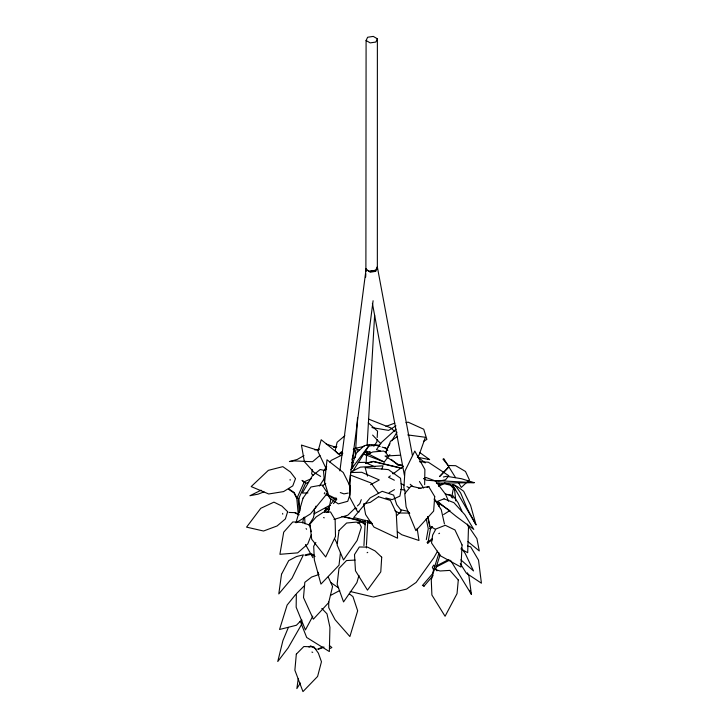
<?xml version="1.0" encoding="UTF-8"?>
<svg xmlns="http://www.w3.org/2000/svg" width="728" height="728" viewBox="0 0 728 728"><rect width="100%" height="100%" fill="white"/><g stroke="black" fill="none" stroke-linecap="round" stroke-linejoin="round"><path stroke-width="1.09" d="M365.893 269.096L366.093 40.504L367.631 37.255L373.273 36.4L377.377 38.793L377.35 267.24M424.651 484.666L424.888 469.505L414.814 451.069L404.968 471.025L403.867 487.596L405.478 493.648M437.701 504.55L437.746 502.302M439.102 506.533L439.157 503.166M352.57 468.477L352.816 462.835L356.429 453.08L364.218 445.673L369.688 444.562L353.025 470.916M363.918 545.591L365.338 520.265M366.457 544.708L367.84 520.484M355.246 457.439L355.637 450.632M355.764 448.366L357.53 417.745M365.647 277.131L365.847 273.728M365.975 271.462L366.111 269.196L370.215 272.199L375.848 271.326M366.057 463.636L366.776 451.16M367.103 445.49L374.629 315.078M377.068 439.612L376.94 441.732L373.855 446.255M377.186 437.501L377.559 431.149L368.286 422.813M314.469 508.29L314.041 513.877L330.348 505.068M340.486 552.415L339.011 565.192L320.948 584.093L314.36 560.041L313.695 546.282L315.861 542.496M339.894 470.87L366.157 268.505M349.176 485.112L373.1 300.737M298.271 678.605L296.86 688.606L300.364 683.01M312.321 469.642L311.63 473.864L313.204 475.339M426.308 539.63L428.273 528.746L426.244 518.855M427.873 543.279L430.466 528.846L428.028 516.898M328.392 512.093L330.867 499.19M314.778 511.42L313.386 517.772L308.89 525.043M315.479 508.235L315.943 506.124M301.792 620.256L301.092 623.414L306.688 637.473L329.347 651.551L329.93 627.336L326.99 613.841L321.822 608.453M302.584 522.831L303.804 517.38M358.977 575.384L356.893 582.6L343.552 601.92L337.173 584.175L338.975 568.377L346.51 560.551L355.127 560.069M351.87 459.814L355.237 448.384L353.226 449.385M439.011 552.87L432.368 573.946L422.367 585.567L424.187 585.521L423.787 586.431L433.069 575.639M435.444 569.542L440.094 554.791M361.297 499.635L359.814 503.621L357.412 505.933M381.836 469.041L383.028 465.838L360.36 467.139L351.733 471.598M385.785 452.297L387.196 448.621L382.127 447.11M311.32 534.907L307.78 543.98L297.688 552.861L279.907 554.308L283.711 532.159L292.783 521.94L301.874 522.367L309.837 525.17L311.238 531.713M324.26 493.821L324.715 492.656M376.613 269.387L377.377 267.449M288.397 627.39L282.91 640.604L277.768 661.515L288.124 647.902L301.929 623.814M298.18 513.604L296.796 498.498L304.359 481.727L311.302 478.705M305.669 483.174L298.216 499.672L299.381 512.366M377.377 38.793L375.839 42.042L370.197 42.897L366.093 40.504M324.47 511.593L326.117 508.217M324.36 512.221L325.889 509.09L328.337 509.545M312.794 616.188L305.423 629.92L296.159 607.216L296.341 593.793L304.623 585.476M437.583 551.114L433.861 557.721L416.143 582.409L406.461 589.125L373.382 597.033L350.232 591.5M376.84 268.996L375.866 270.707L370.279 270.889M387.059 448.539L389.981 443.725M391.737 440.84L396.997 432.186M319.419 485.976L324.297 478.578M439.566 533.215L438.802 533.67M326.708 466.675L323.523 471.153L324.451 481.9M329.893 462.198L331.167 460.415L342.196 454.9M325.207 511.711L329.875 505.396M331.213 503.594L335.217 498.189L336.281 498.098M326.89 512.548L329.547 508.972M333.524 503.612L336.837 499.144L326.044 493.812M369.688 444.562L350.832 469.788M363.763 454.099L384.229 462.016L389.899 454.627M295.55 594.63L287.123 605.068L279.552 629.483L296.433 625.243L301.738 619.865M396.769 515.661L401.419 510.719L396.724 504.686L393.648 495.104L382.164 491.309L370.234 497.834L353.699 517.535L370.907 521.849M439.439 476.613L448.739 466.903M440.031 476.167L448.566 467.267M417.599 456.511L419.091 454.991L425.407 437.273L407.753 434.916M432.541 539.503L427.718 543.07L427.354 542.342M355.81 507.48L347.802 515.178L333.979 519.464M396.014 429.211L381.272 442.633L376.449 449.676L380.507 450.905M319.974 455.419L312.576 461.716L294.522 460.933L289.407 461.543L297.133 459.505L304.004 455.619M344.872 435.69L337.119 442.26L335.189 450.678L337.938 453.799L342.906 453.171M309.027 647.137L310.592 645.836L316.243 649.085M430.439 527.955L432.195 526.508L431.431 526.963L435.435 529.338M432.159 527.454L430.466 528.846L429.675 528.41M322.495 485.831L325.771 483.365M390.354 475.903L388.534 477.25L394.349 480.207M393.084 473.873L403.084 466.43M427.136 542.551L432.15 538.847M397.597 436.418L390.526 441.186L385.749 452.734L387.842 455.237M443.589 514.55L450.031 510.446M395.932 425.844L388.625 430.394L371.953 427.591M424.096 478.633L425.971 477.486L435.462 480.971L445.536 494.248L448.539 501.21M367.112 552.734L367.749 552.343M339.758 590.508L330.43 595.477M389.134 492.774L394.458 489.625M423.478 441.341L426.881 439.439L423.732 429.229L408.071 422.131L405.951 422.713M370.561 484.721L379.297 479.961L361.716 472.29L350.978 472.518M350.823 472.7L352.425 471.853M330.002 648.502L331.85 647.529L329.356 645.463M436.081 566.056L448.539 559.614M436.381 566.948L449.804 560.023M261.079 490.199L249.941 495.713L258.076 494.175L263.991 491.846M427.027 487.323L428.91 486.44M305.469 483.574L308.563 482.236M365.829 454.945L372.836 451.961L383.519 451.041L386.25 452.579M385.949 426.408L394.804 423.114M438.465 485.239L442.497 483.692M438.675 485.995L444.49 483.756L450.559 485.248L454.763 489.953M317.772 649.012L323.077 647.019M318.172 649.349L324.087 647.137M318.991 574.483L311.62 577.04L304.823 582.3L303.494 597.579L313.349 619.182L328.692 602.584L332.56 586.495L328.273 577.086M342.242 451.988L340.158 452.589L342.36 452.043M353.69 448.703L364.2 446.337M357.594 522.176L361.807 521.148M357.521 522.959L361.434 522.003L365.301 524.724M352.388 458.385L354.6 457.848M366.876 462.926L373.382 461.37L399.435 467.594M365.711 463.472L373.382 461.634L401.883 468.45M443.398 476.986L446.573 476.285L461.397 478.715L474.219 482.664L436.409 483.174M333.606 447.411L336.891 446.692M305.014 554.936L310.674 553.526L314.232 555.236M305.141 555.61L310.774 554.381L315.051 556.438M348.212 493.074L343.935 493.875L340.295 492.556M401.401 464.855L398.243 465.365L391.327 459.414M288.998 512.43L295.35 512.658L299.217 514.778M314.787 449.922L319.61 449.185M368.505 445.955L376.039 445.309L380.098 446.51M366.038 451.906L369.123 451.742M400.436 455.209L385.039 456.046L398.061 464.346L403.139 466.111M370.743 444.526L379.516 445.29M392.456 473.528L394.703 473.418M351.478 462.653L353.699 462.599M358.14 462.498L364.792 462.344L374.902 466.857M307.935 492.92L302.329 493.047L312.358 475.848L320.184 469.505L325.27 470.616M409.618 513.076L398.98 513.003L395.022 510.801M436.245 480.58L474.219 482.664M419.455 461.725L428.328 462.207L448.794 475.712L445.536 479.798L438.702 481.163L426.39 480.161L423.669 478.642M418.727 488.279L420.911 488.433M366.129 452.78L370.47 453.38L369.888 451.515M400.709 489.38L405.178 490.181M325.252 508.39L327.791 508.863M445.673 494.157L450.987 495.186L453.062 497.961M445.299 494.212L450.232 495.167L452.224 497.843M417.344 457.202L429.593 459.605L419.61 452.434M400.373 509.746L407.425 511.147L409.709 513.413M312.721 652.361L311.903 652.07M467.485 546.064L470.634 546.81L478.514 560.105L481.426 583.201L466.32 573.154L460.278 563.563M354.6 508.426L356.811 508.954M343.789 516.616L360.233 520.547M362.426 521.075L364.619 521.594M367.904 522.385L372.29 523.432M341.905 516.434L360.36 520.848M362.535 521.366L364.701 521.885M366.876 522.404L372.299 523.705M444.353 482.964L450.896 484.575L455.264 489.453M385.858 497.943L392.164 499.626L399.881 496.132L401.501 487.678L400.527 478.269L388.452 469.615L365.147 467.576L367.513 476.085M452.47 484.557L455.282 485.321L460.66 493.011L467.058 508.29L476.03 524.806L470.579 505.268L463.663 491.273L457.512 486.704L452.47 484.557L476.03 524.806M318.637 450.541L301.438 445.054L304.377 461.689L314.15 472.49L320.639 476.412M323.541 517.59L324.297 517.836M326.271 444.044L335.926 447.356M359.568 450.113L356.629 449.003L357.548 451.542M368.477 419.055L390.918 427.955L394.858 431.577M427.536 458.767L429.593 459.605M359.15 511.948L357.157 511.129L349.768 497.306L350.305 475.011L371.007 482.955L378.615 493.466M366.175 269.861L370.234 271.58L375.803 270.033L377.313 266.785L412.448 455.582M299.517 621.412L301.474 622.349M326.226 494.794L336.027 499.645M401.128 483.656L404.04 485.13M406.943 486.613L408.881 487.596M364.482 451.961L384.229 462.016M294.795 512.658L298.516 514.696M460.86 548.921L467.704 552.707L468.495 527.063L467.367 524.096M449.112 510.11L437.191 502.211L434.034 499.071M288.734 488.87L294.221 492.574L297.179 498.398M288.852 489.453L293.948 492.901L296.796 498.498M330.621 582.409L338.547 587.905M397.397 531.668L401.792 534.743L418.982 540.495L417.144 528.31M361.088 521.248L365.101 524.069M349.495 593.984L352.934 596.596L357.666 610.819L349.886 636.554L335.071 619.692L328.747 607.68L328.674 601.992M305.642 482.873L302.029 480.389L304.914 482.646M418.281 457.375L425.216 462.953M340.386 455.337L321.194 439.73L317.963 451.551L326.599 469.578M467.949 541.614L479.288 550.96L476.931 538.647L469.023 527.054M410.219 484.293L412.712 486.395M460.842 559.841L473.519 570.925L465.156 553.371L461.279 547.975M380.835 443.752L372.618 435.08M384.721 447.511L387.824 450.523M423.596 488.015L419.428 481.517M306.069 528.564L306.615 529.283M434.698 499.635L441.259 509.746L444.435 523.923M450.787 560.678L471.407 594.394L468.896 575.848L467.349 572.818M455.555 477.641L443.752 458.604L442.979 459.186L448.248 465.483L455.692 465.702L465.492 471.48L469.414 479.889L461.306 487.442L458.431 482.537M305.46 544.499L312.913 557.721M434.834 567.003L433.761 565.083L432.332 567.276L433.742 570.251M435.899 568.932L436.973 570.861M334.689 538.966L337.21 543.68M461.88 511.01L458.021 502.602L452.197 494.721L453.044 490.026L454.29 487.378L455.828 500.928M469.687 590.271L471.407 594.394M317.836 572.062L318.637 574.183M427.691 516.662L429.711 526.553M282.61 513.386L282.755 514.195M372.408 303.376L404.422 475.42M298.871 498.261L300.027 510.956M290.099 479.388L290.163 480.234M304.604 517.18L305.059 523.841M438.857 483.01L438.975 486.368M366.411 545.809L366.484 547.929M350.141 486.268L349.831 494.785L347.747 501.292L338.302 503.867L329.475 498.007L324.633 482.291L326.999 459.768L343.252 472.508L350.141 486.268M462.062 544.954L460.97 567.067L440.313 555.746L431.54 542.988L432.632 535.089L435.899 528.983L445.281 525.279L454.973 529.966L462.062 544.954M381.709 557.193L380.78 571.88L367.476 590.135L355.464 570.779L354.5 554.581L359.332 546.983L367.567 547.128L375.102 550.95L381.709 557.193M434.716 496.578L433.633 511.083L415.888 530.685L406.106 506.87L404.75 493.648L411.038 486.077L419.965 488.197L428.683 486.577L434.716 496.578M296.323 654.135L294.876 670.197L302.966 691.6L317.599 676.449L321.458 661.752L318.382 653.171L313.914 646.874L303.84 646.528L296.323 654.135M458.294 579.998L457.038 593.639L445.072 616.261L431.895 595.031L431.276 579.925L434.361 569.205L440.076 570.989L449.904 570.388L458.294 579.998M339.011 530.412L337.11 544.926L343.507 559.932L357.12 540.467L361.388 527.172L359.559 523.459L356.356 522.094L346.61 523.023L339.011 530.412M281.518 574.292L278.797 593.912L292.019 578.241L303.403 554.836L296.524 556.538L288.707 560.624L281.518 574.292M303.03 498.125L295.959 522.831L310.492 513.895L327.509 493.093L322.186 484.994L310.983 486.986L303.03 498.125M287.642 511.693L285.376 518.946L277.077 525.971L263.536 531.021L246.574 527.136L260.761 508.299L273.937 502.147L281.873 506.06L287.642 511.693M295.504 478.605L292.783 485.867L283.592 491.591L268.696 493.975L251.187 486.586L268.368 470.343L282.828 466.648L290.39 471.962L295.504 478.605M335.499 536.409L325.689 556.966L311.702 539.266L309.919 524.169L316.18 516.935L323.459 512.13L330.521 511.975L335.135 519.828L335.499 536.409M378.524 496.705L370.261 502.384L363.591 503.867L365.638 514.578L373.983 527.099L397.57 538.21L396.241 512.694L390.436 500.445L378.524 496.705M444.062 498.844L437.583 501.346L456.201 516.416L473.782 529.393L464.783 514.65L453.89 502.648L444.062 498.844"/></g></svg>
